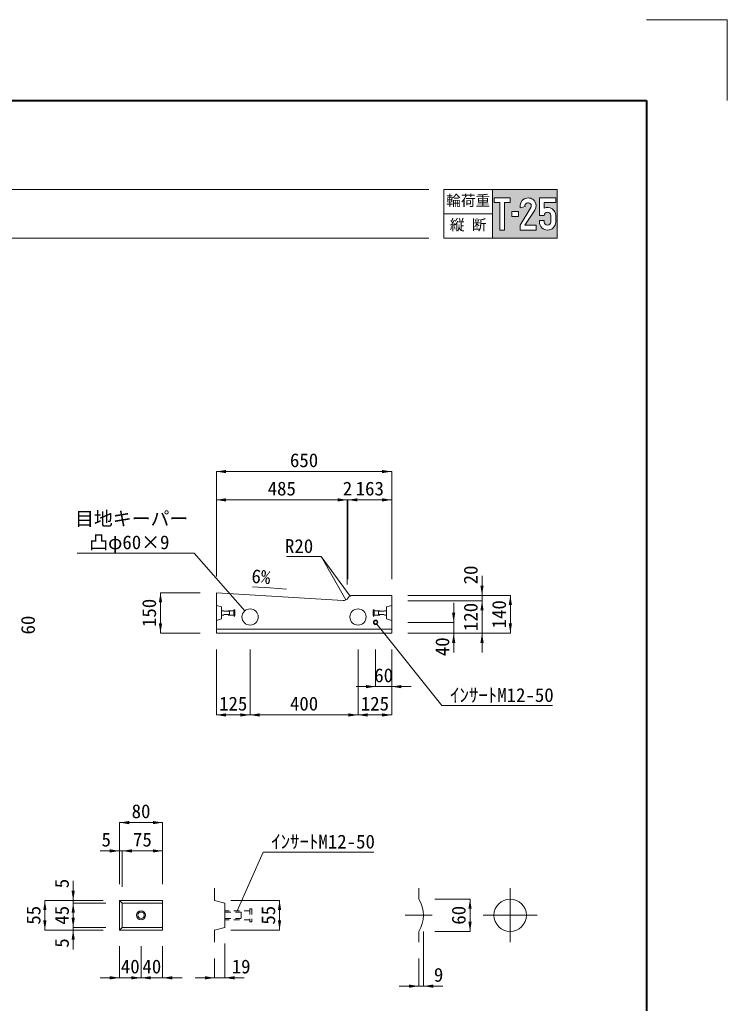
# Model space of a CAD drawing. Units: millimetres at full size, with parts at other scales. Extents: x 15766 to 83153, y 33859 to 66135.
# Drawn here: x 63684 to 66306, y 58075 to 61721 of the extents above; entities that cross this region are included whole.
import ezdxf
from ezdxf.enums import TextEntityAlignment as Align

# ---------------------------------------------------------------- set-up
doc = ezdxf.new("R2010")
doc.units = ezdxf.units.MM
doc.header["$LTSCALE"] = 28
doc.linetypes.add('USER2', pattern=[1.35, 0.75, -0.6])
doc.linetypes.add('USER3', pattern=[28.575, 19.05, -3.175, 3.175, -3.175])
for name, color, linetype, lineweight in [('Defpoints_3', 7, 'Continuous', 13), ('インサート', 3, 'USER2', 5), ('図枠', 7, 'Continuous', 5), ('寸法線', 7, 'Continuous', 13), ('引出線', 4, 'Continuous', 13), ('本体', 2, 'Continuous', 13)]:
    doc.layers.add(name, color=color, linetype=linetype, lineweight=lineweight)
doc.layers.add('ハッチング', color=7, linetype='Continuous')
doc.styles.add('ＭＳ ゴシック', font='')
doc.styles.get('ＭＳ ゴシック').set_extended_font_data('MS Gothic')

# ---------------------------------------------------------------- blocks, each defined once
blk = doc.blocks.new('filled_arrow')
at = {"color": 0, "linetype": 'Continuous', "lineweight": -2}
blk.add_solid([(7.5, 1.25), (0, 0), (7.5, -1.25)], dxfattribs=at)

msp = doc.modelspace()

# ---------------------------------------------------------------- hatches: boundary and pattern name
at = {"layer": 'ハッチング'}
h = msp.add_hatch(color=256, dxfattribs=at)
h.paths.add_polyline_path([(65676.34, 60910.73), (65676.34, 61090.73), (65436.34, 61090.73), (65436.34, 60910.73)])
h.paths.add_polyline_path([(65481.34, 60940.73), (65463.34, 60940.73), (65463.34, 61042.73), (65442.34, 61042.73), (65442.34, 61060.73), (65502.34, 61060.73), (65502.34, 61042.73), (65481.34, 61042.73)], flags=16)
h.paths.add_polyline_path([(65538.34, 60958.73), (65578.35, 61024.11, 0.53298), (65570.16, 61041.95, 0.53298), (65556.75, 61027.62), (65539.36, 61022.96, -0.5398), (65573.05, 61059.71, -0.5398), (65593.36, 61014.18), (65556.69, 60958.73), (65598.34, 60958.73), (65598.34, 60940.73), (65538.34, 60940.73)], flags=16)
h.paths.add_polyline_path([(65508.34, 60991.73), (65508.34, 61009.73), (65532.34, 61009.73), (65532.34, 60991.73)], flags=16)
h.paths.add_polyline_path([(65610.34, 60970.73), (65610.34, 60976.73), (65628.34, 60976.73), (65628.34, 60970.73, 1), (65652.34, 60970.73), (65652.34, 60994.73, 1), (65628.34, 60994.73), (65610.34, 60994.73), (65610.34, 61060.73), (65670.34, 61060.73), (65670.34, 61042.73), (65628.34, 61042.73), (65628.34, 61022.22, -0.54057), (65670.34, 60994.73), (65670.34, 60970.73, -1)], flags=16)
at = {"layer": '引出線'}
msp.add_hatch(color=256, dxfattribs=at).paths.add_polyline_path([(64908.4, 59584.22), (64907.86, 59585.31), (64907.53, 59585.07)])

# ---------------------------------------------------------------- linework, layer by layer
at = {"layer": 'Defpoints_3'}
for p, q in [((66006.34, 61720.73), (66306.34, 61720.73)), ((66306.34, 61720.73), (66306.34, 61420.73))]:
    msp.add_line(p, q, dxfattribs=at)
at = {"layer": 'インサート'}
for p, q in [((64478.07, 59530.02), (64432.07, 59530.02)), ((64432.07, 59530.02), (64432.07, 59513.52)), ((64462.07, 59527.77), (64432.07, 59527.77)), ((64462.07, 59515.77), (64432.07, 59515.77)), ((64478.07, 59513.52), (64432.07, 59513.52)), ((64462.07, 59527.77), (64462.07, 59515.77)), ((64482.07, 59533.77), (64478.07, 59533.77)), ((64478.07, 59533.77), (64478.07, 59509.77)), ((64482.07, 59509.77), (64478.07, 59509.77)), ((64482.07, 59533.77), (64482.07, 59509.77)), ((64994.07, 59533.77), (64998.07, 59533.77)), ((64994.07, 59533.77), (64994.07, 59509.77)), ((64994.07, 59509.77), (64998.07, 59509.77)), ((64998.07, 59533.77), (64998.07, 59509.77)), ((64998.07, 59530.02), (65044.07, 59530.02)), ((64998.07, 59513.52), (65044.07, 59513.52)), ((65014.07, 59527.77), (65044.07, 59527.77)), ((65014.07, 59527.77), (65014.07, 59515.77)), ((65014.07, 59515.77), (65044.07, 59515.77)), ((65044.07, 59530.02), (65044.07, 59513.52)), ((64536.77, 58417.6), (64444.77, 58417.6)), ((64444.77, 58417.6), (64444.77, 58384.6)), ((64504.77, 58413.1), (64444.77, 58413.1)), ((64504.77, 58413.1), (64504.77, 58389.1)), ((64544.77, 58425.1), (64536.77, 58425.1)), ((64536.77, 58425.1), (64536.77, 58377.1)), ((64544.77, 58425.1), (64544.77, 58377.1)), ((64504.77, 58389.1), (64444.77, 58389.1)), ((64536.77, 58384.6), (64444.77, 58384.6)), ((64544.77, 58377.1), (64536.77, 58377.1))]:
    msp.add_line(p, q, dxfattribs=at)
at = {"layer": 'インサート', "linetype": 'Continuous'}
for centre, radius in [((65003.07, 59486.77), 8.25), ((65003.07, 59486.77), 6), ((64134.09, 58401.1), 16.5), ((64134.09, 58401.1), 12)]:
    msp.add_circle(centre, radius, dxfattribs=at)
at = {"layer": '図枠', "lineweight": 40}
for p, q in [((60606.34, 61420.73), (66006.34, 61420.73)), ((66006.34, 61420.73), (66006.34, 53110.73))]:
    msp.add_line(p, q, dxfattribs=at)
at = {"layer": '図枠', "lineweight": 13}
for p, q in [((60936.34, 61090.73), (65200.87, 61090.73)), ((65436.34, 61090.73), (65436.34, 60910.73)), ((65256.34, 61000.73), (65436.34, 61000.73)), ((65539.36, 61022.96), (65556.75, 61027.62)), ((65652.34, 60970.73), (65652.34, 60994.73)), ((65670.34, 60994.73), (65670.34, 60970.73)), ((60936.34, 60910.73), (65200.87, 60910.73))]:
    msp.add_line(p, q, dxfattribs=at)
for points in [[(65676.34, 61090.73), (65676.34, 60910.73), (65256.34, 60910.73), (65256.34, 61090.73)], [(65463.34, 60940.73), (65463.34, 61042.73), (65442.34, 61042.73), (65442.34, 61060.73), (65502.34, 61060.73), (65502.34, 61042.73), (65481.34, 61042.73), (65481.34, 60940.73)], [(65508.34, 61009.73), (65532.34, 61009.73), (65532.34, 60991.73), (65508.34, 60991.73)]]:
    msp.add_lwpolyline(points, close=True, dxfattribs=at)
for points in [[(65628.34, 60994.73), (65610.34, 60994.73), (65610.34, 61060.73), (65670.34, 61060.73), (65670.34, 61042.73), (65628.34, 61042.73), (65628.34, 61022.22)], [(65578.35, 61024.11), (65538.34, 60958.73), (65538.34, 60940.73), (65598.34, 60940.73), (65598.34, 60958.73), (65556.69, 60958.73), (65593.36, 61014.18)], [(65610.34, 60970.73), (65610.34, 60976.73), (65628.34, 60976.73), (65628.34, 60970.73)]]:
    msp.add_lwpolyline(points, dxfattribs=at)
for centre, radius, start, end in [((65568.27, 61030.28), 29.82, 327.32155, 194.20268), ((65568.27, 61030.28), 11.82, 328.53575, 192.98848), ((65640.34, 60994.73), 30, 0, 113.57818), ((65640.34, 60994.73), 12, 0, 180), ((65640.34, 60970.73), 30, 180, 0), ((65640.34, 60970.73), 12, 180, 0)]:
    msp.add_arc(centre, radius, start, end, dxfattribs=at)
at = {"layer": '寸法線'}
for p, q in [((64413.07, 60045.76), (65063.07, 60045.76)), ((64413.07, 59656.77), (64413.07, 60045.76)), ((65063.07, 59646.77), (65063.07, 60045.76)), ((64413.07, 59940.76), (64898.07, 59940.76)), ((64413.07, 59656.77), (64413.07, 59940.76)), ((64826.07, 59940.76), (64972.07, 59940.76)), ((64898.07, 59626.77), (64898.07, 59940.76)), ((64898.07, 59626.77), (64898.07, 59940.76)), ((64900.07, 59646.77), (64900.07, 59940.76)), ((64900.07, 59940.76), (65063.07, 59940.76)), ((64900.07, 59646.77), (64900.07, 59940.76)), ((65063.07, 59646.77), (65063.07, 59940.76)), ((65397.44, 59494.77), (65397.44, 59658.77)), ((64206.11, 59596.77), (64206.11, 59446.77)), ((64353.07, 59596.77), (64206.11, 59596.77)), ((65123.07, 59586.77), (65397.44, 59586.77)), ((65123.07, 59586.77), (65502.44, 59586.77)), ((65502.44, 59446.77), (65502.44, 59586.77)), ((65123.07, 59566.77), (65397.44, 59566.77)), ((65123.07, 59566.77), (65397.44, 59566.77)), ((65292.44, 59374.77), (65292.44, 59558.77)), ((65397.44, 59374.77), (65397.44, 59566.77)), ((65123.07, 59486.77), (65292.44, 59486.77)), ((64353.07, 59446.77), (64206.11, 59446.77)), ((65123.07, 59446.77), (65292.44, 59446.77)), ((65123.07, 59446.77), (65397.44, 59446.77)), ((65123.07, 59446.77), (65502.44, 59446.77)), ((64413.07, 59386.77), (64413.07, 59143.57)), ((64538.07, 59386.77), (64538.07, 59143.57)), ((64538.07, 59386.77), (64538.07, 59143.57)), ((64938.07, 59386.77), (64938.07, 59143.57)), ((64938.07, 59386.77), (64938.07, 59143.57)), ((65003.07, 59386.77), (65003.07, 59248.57)), ((65063.07, 59386.77), (65063.07, 59248.57)), ((65063.07, 59386.77), (65063.07, 59143.57)), ((65135.07, 59248.57), (64931.07, 59248.57)), ((64538.07, 59143.57), (64413.07, 59143.57)), ((64938.07, 59143.57), (64538.07, 59143.57)), ((65063.07, 59143.57), (64938.07, 59143.57)), ((64214.09, 58744.59), (64054.09, 58744.59)), ((64054.09, 58516.1), (64054.09, 58744.59)), ((64214.09, 58516.1), (64214.09, 58744.59)), ((64136.09, 58639.59), (63982.09, 58639.59)), ((64054.09, 58516.1), (64054.09, 58639.59)), ((64214.09, 58639.59), (64064.09, 58639.59)), ((64064.09, 58506.1), (64064.09, 58639.59)), ((64064.09, 58506.1), (64064.09, 58639.59)), ((64214.09, 58516.1), (64214.09, 58639.59)), ((63882.71, 58528.1), (63882.71, 58374.1)), ((63777.71, 58456.1), (63777.71, 58346.1)), ((63994.09, 58456.1), (63777.71, 58456.1)), ((63882.71, 58482.1), (63882.71, 58320.1)), ((63994.09, 58456.1), (63882.71, 58456.1)), ((64466.77, 58456.1), (64647.3, 58456.1)), ((64647.3, 58346.1), (64647.3, 58456.1)), ((65222.73, 58461.1), (65353, 58461.1)), ((65353, 58461.1), (65353, 58341.1)), ((64004.09, 58446.1), (63882.71, 58446.1)), ((64004.09, 58446.1), (63882.71, 58446.1)), ((63882.71, 58428.1), (63882.71, 58274.1)), ((63994.09, 58346.1), (63777.71, 58346.1)), ((64004.09, 58356.1), (63882.71, 58356.1)), ((64004.09, 58356.1), (63882.71, 58356.1)), ((63994.09, 58346.1), (63882.71, 58346.1)), ((64466.77, 58346.1), (64647.3, 58346.1)), ((65180.73, 58341.1), (65180.73, 58138.3)), ((65222.73, 58341.1), (65353, 58341.1)), ((64054.09, 58286.1), (64054.09, 58169.19)), ((64134.09, 58286.1), (64134.09, 58169.19)), ((64134.09, 58286.1), (64134.09, 58169.19)), ((64214.09, 58286.1), (64214.09, 58169.19)), ((64444.77, 58296.1), (64444.77, 58169.19)), ((64406.77, 58241.1), (64406.77, 58169.19)), ((65162.73, 58241.1), (65162.73, 58138.3)), ((63982.09, 58169.19), (64206.09, 58169.19)), ((64062.09, 58169.19), (64286.09, 58169.19)), ((64334.77, 58169.19), (64516.77, 58169.19)), ((65090.73, 58138.3), (65252.73, 58138.3))]:
    msp.add_line(p, q, dxfattribs=at)
at = {"layer": '引出線'}
msp.add_line((64908.4, 59584.22), (64801.96, 59730.45), dxfattribs=at)
for points in [[(64518.31, 59529.34), (64330.65, 59743.71), (63897.98, 59743.71)], [(64893.3, 59569.93), (64801.96, 59730.45), (64672.73, 59730.45)], [(64673.41, 59610.26), (64610.85, 59614.13), (64546.83, 59618.09)], [(65008.22, 59480.32), (65248.96, 59178.17), (65658.6, 59178.17)], [(64490.77, 58417.6), (64586.48, 58634.94), (64996.12, 58634.94)]]:
    msp.add_lwpolyline(points, dxfattribs=at)
msp.add_lwpolyline([(64908.4, 59584.22), (64907.86, 59585.31), (64907.53, 59585.07)], close=True, dxfattribs=at)
at = {"layer": '本体'}
for p, q in [((64413.07, 59596.77), (64413.07, 59446.77)), ((64413.07, 59596.77), (64882.84, 59567.71)), ((64918.17, 59586.77), (65063.07, 59586.77)), ((65063.07, 59586.77), (65063.07, 59446.77)), ((64413.07, 59446.77), (65063.07, 59446.77)), ((64406.77, 58501.1), (64406.77, 58456.1)), ((65162.73, 58501.1), (65162.73, 58461.1)), ((64054.09, 58456.1), (64214.09, 58456.1)), ((64054.09, 58456.1), (64054.09, 58346.1)), ((64406.77, 58456.1), (64444.77, 58446.1)), ((64444.77, 58446.1), (64444.77, 58356.1)), ((64054.09, 58346.1), (64214.09, 58346.1)), ((64406.77, 58346.1), (64444.77, 58356.1)), ((64406.77, 58346.1), (64406.77, 58301.1)), ((65162.73, 58341.1), (65162.73, 58301.1))]:
    msp.add_line(p, q, dxfattribs=at)
at = {"layer": '本体', "lineweight": 9}
for p, q in [((64413.07, 59549.27), (64432.07, 59544.27)), ((64432.07, 59544.27), (64432.07, 59499.27)), ((65063.07, 59549.27), (65044.07, 59544.27)), ((65044.07, 59544.27), (65044.07, 59499.27)), ((64413.07, 59494.27), (64432.07, 59499.27)), ((65063.07, 59494.27), (65044.07, 59499.27)), ((64054.09, 58456.1), (64064.09, 58446.1)), ((64214.09, 58456.1), (64214.09, 58346.1)), ((64064.09, 58446.1), (64214.09, 58446.1)), ((64064.09, 58446.1), (64064.09, 58356.1)), ((64064.09, 58356.1), (64054.09, 58346.1)), ((64064.09, 58356.1), (64214.09, 58356.1))]:
    msp.add_line(p, q, dxfattribs=at)
at = {"layer": '本体', "lineweight": 5}
msp.add_line((64413.07, 59461.77), (65063.07, 59461.77), dxfattribs=at)
at = {"layer": '本体', "linetype": 'USER3', "lineweight": 9}
for p, q in [((65501.75, 58301.1), (65501.75, 58501.1)), ((65112.73, 58401.1), (65212.73, 58401.1)), ((65401.75, 58401.1), (65601.75, 58401.1))]:
    msp.add_line(p, q, dxfattribs=at)
at = {"layer": '本体', "lineweight": 9}
for centre in [(64538.07, 59506.77), (64938.07, 59506.77)]:
    msp.add_circle(centre, 30, dxfattribs=at)
at = {"layer": '本体'}
msp.add_circle((65501.75, 58401.1), 60, dxfattribs=at)
for centre, radius, start, end in [((64884.07, 59587.67), 20, 266.46044, 328.49252), ((64918.17, 59566.77), 20, 90, 148.49252), ((65071.73, 58401.1), 109, 326.60151, 33.39849)]:
    msp.add_arc(centre, radius, start, end, dxfattribs=at)

# ---------------------------------------------------------------- block references
at = {"layer": '寸法線', "xscale": 4.8, "yscale": 4.8}
for p in [(64413.07, 60045.76), (64413.07, 59940.76), (64900.07, 59940.76), (64900.07, 59940.76), (65063.07, 59248.57), (64413.07, 59143.57), (64538.07, 59143.57), (64938.07, 59143.57), (64054.09, 58744.59), (64064.09, 58639.59), (64064.09, 58639.59), (64134.09, 58169.19), (64214.09, 58169.19), (64444.77, 58169.19), (65180.73, 58138.3)]:
    msp.add_blockref('filled_arrow', p, dxfattribs=at)
for p, rotation in [((65063.07, 60045.76), 180), ((64898.07, 59940.76), 180), ((64898.07, 59940.76), 180), ((65063.07, 59940.76), 180), ((65397.44, 59586.77), 90), ((64206.11, 59596.77), 270), ((65502.44, 59586.77), 270), ((65397.44, 59566.77), 270), ((65397.44, 59566.77), 270), ((65292.44, 59486.77), 90), ((64206.11, 59446.77), 90), ((65502.44, 59446.77), 90), ((65292.44, 59446.77), 270), ((65397.44, 59446.77), 270), ((65003.07, 59248.57), 180), ((64538.07, 59143.57), 180), ((64938.07, 59143.57), 180), ((65063.07, 59143.57), 180), ((64214.09, 58744.59), 180), ((64054.09, 58639.59), 180), ((64214.09, 58639.59), 180), ((63882.71, 58456.1), 90), ((63777.71, 58456.1), 270), ((64647.3, 58456.1), 270), ((65353, 58461.1), 270), ((63882.71, 58446.1), 270), ((63777.71, 58346.1), 90), ((63882.71, 58356.1), 90), ((64647.3, 58346.1), 90), ((65353, 58341.1), 90), ((63882.71, 58346.1), 270), ((64054.09, 58169.19), 180), ((64134.09, 58169.19), 180), ((64406.77, 58169.19), 180), ((65162.73, 58138.3), 180)]:
    msp.add_blockref('filled_arrow', p, dxfattribs=dict(at, rotation=rotation))
at = {"layer": '引出線'}
for p, xscale, yscale, rotation in [((64673.41, 59610.26), 0.133, 0.133, 176.5), ((64893.3, 59569.93), 0.16, 0.16, 119.6), ((64518.31, 59529.34), 0.16, 0.16, 131.2), ((65008.22, 59480.32), 0.16, 0.16, 308.5), ((64490.77, 58417.6), 0.16, 0.16, 66.2)]:
    msp.add_blockref('filled_arrow', p, dxfattribs=dict(at, xscale=xscale, yscale=yscale, rotation=rotation))

# ---------------------------------------------------------------- texts
at = {"layer": '図枠', "style": 'ＭＳ ゴシック'}
for s, p in [('輪荷重', (65346.34, 61050.18)), ('縦 断', (65346.34, 60960.18))]:
    msp.add_text(s, height=39.88, dxfattribs=at).set_placement(p, align=Align.MIDDLE_CENTER)
at = {"layer": '寸法線', "style": 'ＭＳ ゴシック'}
for s, p in [('650', (64738.07, 60087.76)), ('485', (64655.57, 59982.76)), ('2', (64899.07, 59982.76)), ('163', (64981.57, 59982.76)), ('60', (65033.07, 59290.57)), ('125', (64475.57, 59185.57)), ('400', (64738.07, 59185.57)), ('125', (65000.57, 59185.57)), ('80', (64134.09, 58786.59)), ('5', (64005.04, 58681.59)), ('75', (64139.09, 58681.59)), ('40', (64094.09, 58211.19)), ('40', (64174.09, 58211.19)), ('19', (64504.91, 58211.19)), ('9', (65236.68, 58180.3))]:
    msp.add_text(s, height=51.27, dxfattribs=at).set_placement(p, align=Align.MIDDLE_CENTER)
for s, p in [('20', (65355.44, 59662.48)), ('150', (64164.11, 59521.77)), ('120', (65355.44, 59506.77)), ('140', (65460.44, 59516.77)), ('60', (63714.91, 59476.77)), ('40', (65250.44, 59396.3)), ('5', (63840.71, 58518.77)), ('55', (63735.71, 58401.1)), ('45', (63840.71, 58401.1)), ('55', (64605.3, 58401.1)), ('60', (65311, 58401.1)), ('5', (63840.71, 58298.32))]:
    msp.add_text(s, height=51.27, rotation=90, dxfattribs=at).set_placement(p, align=Align.MIDDLE_CENTER)
at = {"layer": '引出線', "style": 'ＭＳ ゴシック'}
for s, p in [('目地キーパー', (63889.52, 59830.23)), ('凸φ60×9', (63941.97, 59742.48))]:
    msp.add_text(s, height=51.27, dxfattribs=at).set_placement(p, align=Align.BOTTOM_LEFT)
msp.add_text('R20', height=51.27, dxfattribs=at).set_placement((64771.96, 59795.25), align=Align.TOP_RIGHT)
msp.add_text('6%', height=51.27, rotation=356.46, dxfattribs=at).set_placement((64614.92, 59679.9), align=Align.TOP_RIGHT)
for p in [(65278.96, 59242.97), (64616.48, 58699.74)]:
    msp.add_text('ｲﾝｻｰﾄM12-50', height=51.27, dxfattribs=at).set_placement(p, align=Align.TOP_LEFT)

doc.saveas('drawing.dxf')
